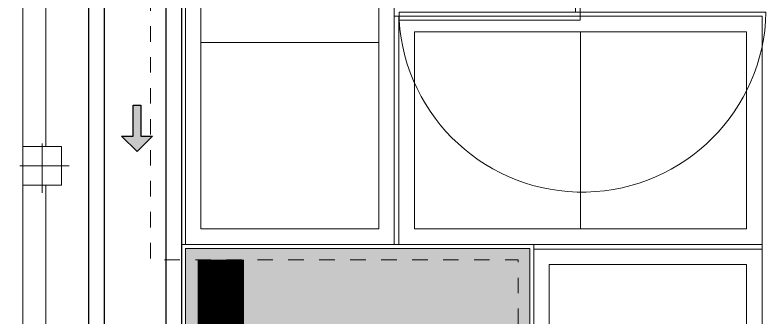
# Model space of a CAD drawing. Header units: metres. Extents: x 349703 to 349913, y 9282546 to 9282694.
# Drawn here: x 349717.08 to 349721.918, y 9282620.42 to 9282622.372 of the extents above; entities that cross this region are included whole.
import ezdxf

# ---------------------------------------------------------------- set-up
doc = ezdxf.new("R2010")
doc.units = ezdxf.units.M
doc.header["$LTSCALE"] = 0.25
doc.linetypes.add('DASHDOT', pattern=[3.556, 2.54, -0.508, 0, -0.508])
doc.linetypes.add('HIDDEN', pattern=[0.375, 0.25, -0.125])
for name, color, linetype, lineweight in [('.', 7, 'Continuous', 0), ('0_ CUNETAS', 160, 'Continuous', 5), ('AREA-VERDE', 3, 'CONTINUOUS', 9), ('ARQ-FONDO', 253, 'CONTINUOUS', 9), ('CUNETAS-RED', 5, 'CONTINUOUS', 18), ('LLORAD-TRAMO', 1, 'CONTINUOUS', 70)]:
    doc.layers.add(name, color=color, linetype=linetype, lineweight=lineweight)

# ---------------------------------------------------------------- blocks, each defined once
blk = doc.blocks.new('cp1-flat-2')
at = {"layer": 'ARQ-FONDO', "linetype": 'DASHDOT', "ltscale": 0.5}
for p, q in [((889464.6388, -9185121.41), (889464.5934, -9185121.063)), ((889464.7896, -9185121.2138), (889464.4426, -9185121.2592))]:
    blk.add_line(p, q, dxfattribs=at)
at = {"layer": 'ARQ-FONDO'}
for points in [[(889467.9025, -9185120.9326), (889467.8701, -9185120.6847), (889458.1529, -9185121.956), (889458.1853, -9185122.2039), (889458.4332, -9185122.1715), (889458.4202, -9185122.0723), (889461.3225, -9185121.6926), (889461.3354, -9185121.7918), (889461.5833, -9185121.7594), (889461.5704, -9185121.6602), (889464.4954, -9185121.2775), (889464.5084, -9185121.3767), (889464.7563, -9185121.3442), (889464.7433, -9185121.2451), (889467.6416, -9185120.8659), (889467.6546, -9185120.965)], [(889464.7239, -9185121.0963), (889464.476, -9185121.1288), (889464.5084, -9185121.3767), (889464.7563, -9185121.3442)]]:
    blk.add_lwpolyline(points, close=True, dxfattribs=at)
blk = doc.blocks.new('CERCO PERIMETRICO')
at = {"layer": 'ARQ-FONDO', "xscale": -1, "rotation": 97.45378494831562}
blk.add_blockref('cp1-flat-2', (-8872851.8595, 8973016.749, 210.1358), dxfattribs=at)
blk = doc.blocks.new('vereda sumñdcjw')
at = {"layer": 'ARQ-FONDO', "flags": 128}
for points in [[(350088.3946, 9282377.6072), (350100.9754, 9282377.6072), (350100.9754, 9282359.5264), (350098.6004, 9282359.5264), (350098.6004, 9282346.1764), (350090.7696, 9282346.1764), (350090.7696, 9282359.5264), (350088.3946, 9282359.5264)], [(350088.2946, 9282361.3572), (350087.1454, 9282361.3572), (350087.1454, 9282358.1518), (350088.2946, 9282358.1518)], [(350088.4246, 9282359.5264), (350090.7696, 9282359.5264), (350090.7696, 9282358.0518), (350088.4246, 9282358.0518)], [(350088.5246, 9282359.4264), (350090.6696, 9282359.4264), (350090.6696, 9282358.1518), (350088.5246, 9282358.1518)], [(350089.395, 9282357.9218), (350090.6696, 9282357.9218), (350090.6696, 9282354.1218), (350089.395, 9282354.1218)]]:
    blk.add_lwpolyline(points, close=True, dxfattribs=at)
for points in [[(350088.3946, 9282361.4572), (350087.0454, 9282361.4572), (350087.0454, 9282358.0518), (350088.3946, 9282358.0518), (350088.3946, 9282361.4572), (350088.3946, 9282361.4572)], [(350089.5971, 9282358.1518), (350089.5971, 9282359.4264)], [(350088.2946, 9282359.3572), (350087.1454, 9282359.3572)], [(350089.295, 9282358.0218), (350090.7696, 9282358.0218), (350090.7696, 9282354.0218), (350089.295, 9282354.0218), (350089.295, 9282358.0218)]]:
    blk.add_lwpolyline(points, dxfattribs=at)
blk = doc.blocks.new('1.20')
at = {"layer": 'ARQ-FONDO', "ltscale": 0.025}
blk.add_line((349690.029, 9282634.2128), (349689.989, 9282634.2128), dxfattribs=at)
blk.add_lwpolyline([(349690.029, 9282634.2128), (349690.029, 9282634.1128), (349689.999, 9282634.1128), (349689.999, 9282634.1628), (349689.989, 9282634.1628), (349689.989, 9282634.2128)], dxfattribs=at)
at = {"layer": 'ARQ-FONDO', "lineweight": 0, "ltscale": 0.7, "flags": 128}
blk.add_lwpolyline([(349688.799, 9282634.1128), (349689.999, 9282634.1128)], dxfattribs=at)
at = {"layer": 'ARQ-FONDO', "ltscale": 0.025}
blk.add_lwpolyline([(349689.999, 9282634.1128), (349689.999, 9282634.0628), (349691.169, 9282634.0628), (349691.169, 9282634.1128)], close=True, dxfattribs=at)
at = {"layer": 'ARQ-FONDO', "lineweight": 0, "ltscale": 0.7}
blk.add_arc((349689.985, 9282634.1372), 1.1863, 181.1794, 356.4034, dxfattribs=at)
blk = doc.blocks.new('sum y comedor varones')
at = {"layer": 'ARQ-FONDO', "xscale": -1}
blk.add_blockref('1.20', (699844.6662, -274.561), dxfattribs=at)
blk = doc.blocks.new('*U2183')
at = {"layer": '.', "lineweight": 30}
h = blk.add_hatch(color=1, dxfattribs=at)
h.dxf.hatch_style = 1
h.paths.add_polyline_path([(-0.025, -0.05), (-0.1, -0.05), (0, -0.15), (0.1, -0.05), (0.025, -0.05), (0.025, 0.15), (-0.025, 0.15)])
at = {"layer": '0_ CUNETAS', "color": 1, "lineweight": 30}
blk.add_lwpolyline([(-0.1, -0.05), (-0.025, -0.05), (-0.025, 0.15), (0.025, 0.15), (0.025, -0.05), (0.1, -0.05), (0, -0.15)], close=True, dxfattribs=at)
blk = doc.blocks.new('*U2178')
at = {"layer": '0_ CUNETAS', "color": 0, "linetype": 'ByBlock', "lineweight": -2, "transparency": 16777216}
blk.add_blockref('*U2183', (0, 60), dxfattribs=at)
blk = doc.blocks.new('drenaje')
at = {"layer": 'CUNETAS-RED', "lineweight": 30}
for p, q in [((-0.6, -19.2104), (-0.6, -77.3478)), ((0, -19.2104), (0, -77.3478))]:
    blk.add_line(p, q, dxfattribs=at)
at = {"layer": 'CUNETAS-RED', "lineweight": 30, "flags": 128}
blk.add_lwpolyline([(-0.1, -19.2104), (-0.5, -19.2104), (-0.5, -77.3478), (-0.1, -77.3478), (-0.1, -19.2104)], dxfattribs=at)
at = {"layer": 'CUNETAS-RED', "lineweight": 0}
blk.add_blockref('*U2178', (-0.2872, -113.8987), dxfattribs=at)

msp = doc.modelspace()

# ---------------------------------------------------------------- hatches: boundary and pattern name
at = {"layer": 'AREA-VERDE', "lineweight": 0, "true_color": 0xc4e4b2, "transparency": 33554610}
h = msp.add_hatch(color=3, dxfattribs=at)
h.dxf.hatch_style = 1
h.paths.add_polyline_path([(349726.3852, 9282607.5142), (349720.4055, 9282607.5142), (349720.4055, 9282620.8642), (349718.181, 9282620.8634), (349718.181, 9282598.3655), (349720.5548, 9282598.3655), (349720.5548, 9282598.4655), (349720.8298, 9282598.465), (349720.8298, 9282598.5155), (349723.9406, 9282598.5155), (349723.9406, 9282598.4655), (349724.2106, 9282598.4655), (349724.2106, 9282598.3655), (349726.1352, 9282598.3655), (349726.1352, 9282598.4655), (349726.3852, 9282598.4655)])

# ---------------------------------------------------------------- linework, layer by layer
at = {"layer": 'ARQ-FONDO', "linetype": 'HIDDEN', "flags": 128}
msp.add_lwpolyline([(349717.9559, 9282642.0196), (349733.6859, 9282642.0196), (349733.6859, 9282620.7896), (349731.3109, 9282620.7896), (349731.3109, 9282607.4396), (349720.3309, 9282607.4396), (349720.3309, 9282620.7896), (349717.9559, 9282620.7896)], close=True, dxfattribs=at)
at = {"layer": 'ARQ-FONDO', "lineweight": 0}
msp.add_lwpolyline([(349718.1556, 9282620.8888), (349720.4309, 9282620.8896), (349720.4309, 9282607.5396), (349726.4106, 9282607.5396), (349726.4106, 9282598.4401), (349726.1606, 9282598.4401), (349726.1606, 9282598.3401), (349724.1852, 9282598.3401), (349724.1852, 9282598.4401), (349723.9152, 9282598.4401), (349723.9152, 9282598.4901), (349720.8552, 9282598.4901), (349720.8552, 9282598.4396), (349720.5802, 9282598.4401), (349720.5802, 9282598.3401), (349718.1556, 9282598.3401), (349718.1556, 9282620.8888)], dxfattribs=at)
msp.add_lwpolyline([(349718.181, 9282620.8634), (349720.4055, 9282620.8642), (349720.4055, 9282607.5142), (349726.3852, 9282607.5142), (349726.3852, 9282598.4655), (349726.1352, 9282598.4655), (349726.1352, 9282598.3655), (349724.2106, 9282598.3655), (349724.2106, 9282598.4655), (349723.9406, 9282598.4655), (349723.9406, 9282598.5155), (349720.8298, 9282598.5155), (349720.8298, 9282598.465), (349720.5548, 9282598.4655), (349720.5548, 9282598.3655), (349718.181, 9282598.3655)], close=True, dxfattribs=at)
at = {"layer": 'LLORAD-TRAMO', "const_width": 0.3}
msp.add_lwpolyline([(349718.41, 9282620.79), (349718.41, 9282620.54), (349718.41, 9282620.29), (349718.41, 9282620.04), (349718.41, 9282619.79), (349718.41, 9282619.54), (349718.41, 9282619.29), (349718.41, 9282619.04), (349718.41, 9282618.79), (349718.41, 9282618.54), (349718.41, 9282618.29), (349718.41, 9282618.04), (349718.41, 9282617.79), (349718.41, 9282617.54), (349718.41, 9282617.29), (349718.41, 9282617.04), (349718.41, 9282616.79), (349718.41, 9282616.54)], dxfattribs=at)

# ---------------------------------------------------------------- block references
at = {"layer": 'ARQ-FONDO'}
for name, p in [('CERCO PERIMETRICO', (-323.2944, 0, -210.1358)), ('vereda sumñdcjw', (-368.8641, 262.8378)), ('sum y comedor varones', (-433.9364, 262.8378))]:
    msp.add_blockref(name, p, dxfattribs=at)
at = {"layer": 'CUNETAS-RED', "lineweight": 30}
msp.add_blockref('drenaje', (349718.1559, 9282675.5378), dxfattribs=at)

doc.saveas('drawing.dxf')
